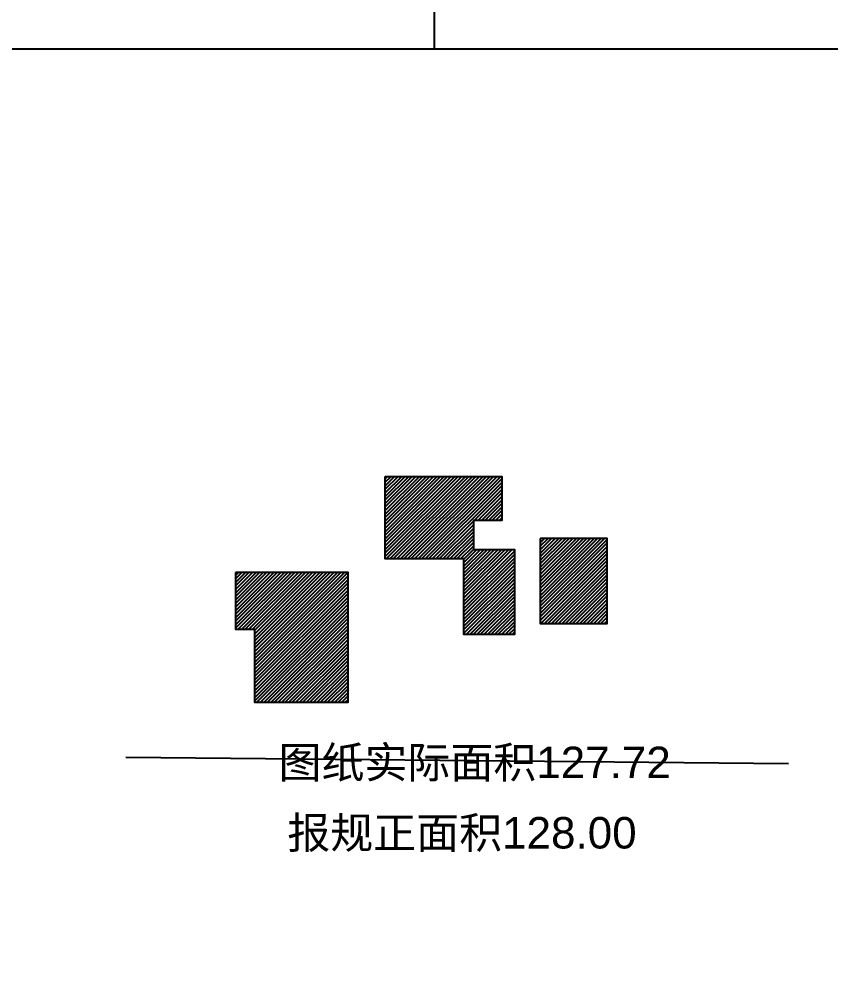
# Model space of a CAD drawing. Extents: x -186750 to 855523, y -12902 to 560425.
# Drawn here: x -80363 to -28809, y 225200 to 286009 of the extents above; entities that cross this region are included whole.
import ezdxf

# ---------------------------------------------------------------- set-up
doc = ezdxf.new("R2010")
doc.units = 0
doc.header["$LTSCALE"] = 1000
doc.header["$MEASUREMENT"] = 0
doc.linetypes.add('X-104 8#10#平面$0$109-34 轴网$0$L1$0$$AUDIT_BAD_LTYPE1', pattern=[0])
doc.layers.add('X-104 8#10#平面$0$04-不打印_辅助线', color=165, linetype='Continuous', plot=False)
doc.layers.add('X-104 8#10#平面$0$A-SUR_保温', color=222, linetype='Continuous')
doc.layers.add('X-104 8#10#平面$0$EH_石材', color=116, linetype='Continuous')
doc.styles.add('X-104 8#10#平面$0$Arial', font='arial.ttf', dxfattribs={"width": 0.75, "height": 2.5})

# ---------------------------------------------------------------- blocks, each defined once
blk = doc.blocks.new('X-104 8#10#平面')
at = {"layer": 'X-104 8#10#平面$0$EH_石材', "linetype": 'X-104 8#10#平面$0$109-34 轴网$0$L1$0$$AUDIT_BAD_LTYPE1'}
h = blk.add_hatch(dxfattribs=at)
h.set_pattern_fill('ANSI31', color=18, scale=100)
h.set_pattern_definition([(45.00000000000006, (4.365574568510056e-11, -45525.50000000003), (-112.2532015133645, 112.2532015133643), [])])
h.paths.add_polyline_path([(-47260.99997655356, 252995.9999860462), (-47260.99997655356, 247596.0000078871), (-43011.00000711279, 247596.0000078871), (-43011.00000711279, 252995.9999860462)])
h.paths.add_polyline_path([(-57111.00000636347, 256945.9999999946), (-51510.99997655336, 256945.9999999968), (-49710.99927506501, 256945.9999999923), (-49710.99927506976, 254146.0000078822), (-51510.99997655334, 254146.0000078822), (-51510.99997655334, 252295.9999999945), (-48910.99999999976, 252295.9999999945), (-48910.99999999993, 246896.0000078818), (-52110.9999962507, 246896.0000357554), (-52110.9999962507, 251695.9999610906), (-57111.00000636347, 251695.9999610906)])
h.paths.add_polyline_path([(-66620.51889500626, 250838.4090852915), (-66620.51889500626, 247238.4090817298), (-65420.51887550245, 247238.4090817298), (-65420.51887550245, 242588.4090774109), (-59470.51893969042, 242588.4090316878), (-59470.51889501389, 250838.4090852915)])
at = {"layer": 'Defpoints', "color": 1}
blk.add_lwpolyline([(-53988.50000000041, 387678.9999999998), (82584.99999999959, 387679), (82584.9999999997, 284100.0000000001), (-53988.50000000031, 284099.9999999999)], close=True, dxfattribs=at)
at = {"layer": 'X-104 8#10#平面$0$04-不打印_辅助线', "color": 4}
blk.add_line((-73586.48549835086, 239095.4359039048), (-31502.1976789723, 238695.6771551046), dxfattribs=at)
at = {"layer": 'X-104 8#10#平面$0$04-不打印_辅助线'}
blk.add_lwpolyline([(-102649.9999999999, 224700), (-18549.99999999996, 224700), (-18549.99999999996, 284100), (-102649.9999999999, 284100)], close=True, dxfattribs=at)
at = {"layer": 'X-104 8#10#平面$0$A-SUR_保温', "linetype": 'X-104 8#10#平面$0$109-34 轴网$0$L1$0$$AUDIT_BAD_LTYPE1'}
for points in [[(-57111.00000636347, 256945.9999999946), (-51510.99997655334, 256945.9999999946), (-51510.99997655336, 256945.9999999968), (-49710.99927506501, 256945.9999999923), (-49710.99927506976, 254146.0000078822), (-51510.99997655334, 254146.0000078822), (-51510.99997655334, 252295.9999999945), (-48910.99999999976, 252295.9999999945), (-48910.99999999993, 246896.0000078818), (-52110.9999962507, 246896.0000357554), (-52110.9999962507, 251695.9999610906), (-57111.00000636347, 251695.9999610906), (-57111.00000636347, 256945.9999999946)], [(-66620.51889500626, 250838.4090852915), (-66620.51889500626, 247238.4090817298), (-65420.51887550245, 247238.4090817298), (-65420.51887550245, 242588.4090774109), (-59470.51893969042, 242588.4090316878), (-59470.51889501389, 250838.4090852915), (-66620.51889500626, 250838.4090852946)]]:
    blk.add_lwpolyline(points, dxfattribs=at)
at = {"layer": 'X-104 8#10#平面$0$EH_石材', "color": 2, "linetype": 'X-104 8#10#平面$0$109-34 轴网$0$L1$0$$AUDIT_BAD_LTYPE1'}
blk.add_lwpolyline([(-47260.99997655356, 252995.9999860462), (-47260.99997655356, 247596.0000078871), (-43011.00000711279, 247596.0000078871), (-43011.00000711279, 252995.9999860462)], close=True, dxfattribs=at)
at = {"layer": 'X-104 8#10#平面$0$04-不打印_辅助线', "color": 4, "style": 'X-104 8#10#平面$0$Arial'}
blk.add_text('图纸实际面积127.72', height=2000, rotation=1.601520389492782e-07, dxfattribs=at).set_placement((-63887.5974900337, 237767.8343367141))
at = {"layer": 'X-104 8#10#平面$0$04-不打印_辅助线', "color": 1, "style": 'X-104 8#10#平面$0$Arial'}
blk.add_text('报规正面积128.00', height=2000, rotation=1.601520389492782e-07, dxfattribs=at).set_placement((-63328.10882507484, 233295.0753396912))

msp = doc.modelspace()

# ---------------------------------------------------------------- block references
msp.add_blockref('X-104 8#10#平面', (0, 0))

doc.saveas('drawing.dxf')
